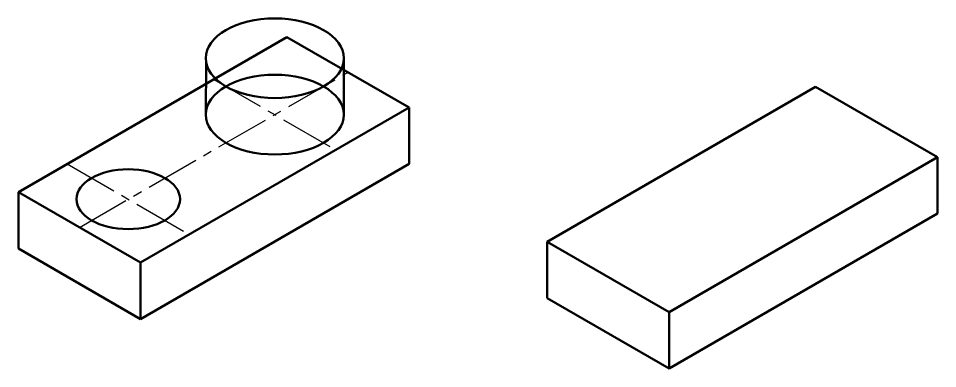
# Model space of a CAD drawing. Header units: millimetres. Extents: x -441 to 720, y 22 to 234.
# Drawn here: x -441.3 to -115.2, y 102.4 to 226.7 of the extents above; entities that cross this region are included whole.
import ezdxf

# ---------------------------------------------------------------- set-up
doc = ezdxf.new("R2010")
doc.units = ezdxf.units.MM
doc.linetypes.add('CENTER2', pattern=[28.575, 19.05, -3.175, 3.175, -3.175])
doc.layers.add('OSI', color=2, linetype='CENTER2')
doc.layers.add('osn', color=3, linetype='Continuous', lineweight=50)

msp = doc.modelspace()

# ---------------------------------------------------------------- linework, layer by layer
at = {"layer": 'OSI'}
for p, q in [((-419.61, 152.51), (-324.34, 207.51)), ((-371.97, 205.01), (-328.67, 180.01)), ((-423.94, 175.01), (-380.63, 150.01))]:
    msp.add_line(p, q, dxfattribs=at)
at = {"layer": 'osn'}
for p, q in [((-441.26, 165.01), (-345.99, 220.01)), ((-345.99, 220.01), (-302.69, 195.01)), ((-325.83, 212.51), (-325.83, 192.51)), ((-374.67, 210.95), (-374.82, 192.51)), ((-253.74, 147.42), (-158.48, 202.42)), ((-158.48, 202.42), (-115.18, 177.42)), ((-302.69, 195.01), (-397.95, 140.01)), ((-302.69, 175.01), (-302.69, 195.01)), ((-115.18, 177.42), (-210.44, 122.42)), ((-115.18, 157.42), (-115.18, 177.42)), ((-397.95, 120.01), (-302.69, 175.01)), ((-397.95, 140.01), (-441.26, 165.01)), ((-441.26, 165.01), (-441.26, 145.01)), ((-210.44, 102.42), (-115.18, 157.42)), ((-210.44, 122.42), (-253.74, 147.42)), ((-253.74, 147.42), (-253.74, 127.42)), ((-441.26, 145.01), (-397.95, 120.01)), ((-397.95, 140.01), (-397.95, 120.01)), ((-253.74, 127.42), (-210.44, 102.42)), ((-210.44, 122.42), (-210.44, 102.42))]:
    msp.add_line(p, q, dxfattribs=at)
for centre, major_axis in [((-350.32, 212.51), (24.49, 0)), ((-350.32, 192.51), (24.49, 0)), ((-402.28, 162.51), (18.37, 0))]:
    msp.add_ellipse(centre, major_axis=major_axis, ratio=0.57735, dxfattribs=at)

doc.saveas('drawing.dxf')
